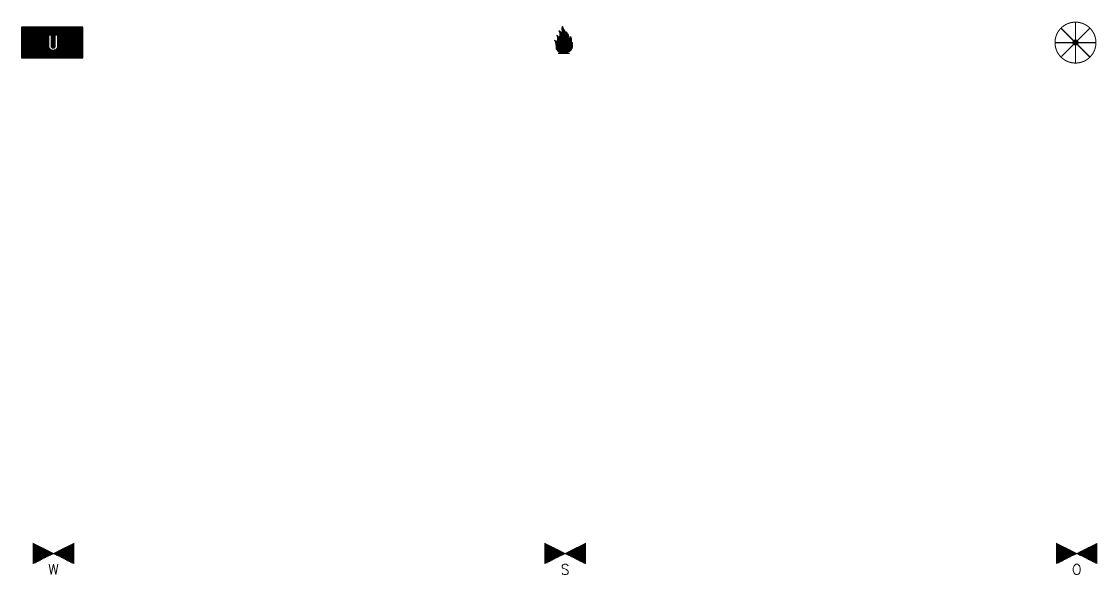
# Model space of a CAD drawing. Header units: millimetres. Extents: x -3 to 2253, y -3 to 1300.
# Drawn here: x 1199 to 1409.3, y 501 to 609.1 of the extents above; entities that cross this region are included whole.
import ezdxf
from ezdxf.enums import TextEntityAlignment as Align

# ---------------------------------------------------------------- set-up
doc = ezdxf.new("R2010")
doc.units = ezdxf.units.MM
for name, color, linetype in [('GEEL', 2, 'Continuous'), ('GROEN', 3, 'Continuous'), ('ROOD', 1, 'Continuous'), ('TXT', 7, 'Continuous'), ('VEILIG', 7, 'Continuous')]:
    doc.layers.add(name, color=color, linetype=linetype)
doc.styles.add('ROMAND', font='romand')

# ---------------------------------------------------------------- blocks, each defined once
blk = doc.blocks.new('*X411')
at = {"color": 0}
for p, q in [((48, 269.875), (48.25, 269.875)), ((48, 269.75), (48.5, 269.75)), ((48, 269.625), (48.75, 269.625)), ((48, 269.5), (49, 269.5)), ((48, 269.375), (49.25, 269.375)), ((48, 269.25), (49.5, 269.25)), ((54.5, 269.25), (56, 269.25)), ((54.75, 269.375), (56, 269.375)), ((55, 269.5), (56, 269.5)), ((55.25, 269.625), (56, 269.625)), ((55.5, 269.75), (56, 269.75)), ((55.75, 269.875), (56, 269.875)), ((48, 269.125), (49.75, 269.125)), ((48, 269), (50, 269)), ((48, 268.875), (50.25, 268.875)), ((48, 268.75), (50.5, 268.75)), ((48, 268.625), (50.75, 268.625)), ((48, 268.5), (51, 268.5)), ((48, 268.375), (51.25, 268.375)), ((48, 268.25), (51.5, 268.25)), ((48, 268.125), (51.75, 268.125)), ((48, 268), (52, 268)), ((48, 267.875), (51.75, 267.875)), ((48, 267.75), (51.5, 267.75)), ((48, 267.625), (51.25, 267.625)), ((48, 267.5), (51, 267.5)), ((48, 267.375), (50.75, 267.375)), ((48, 267.25), (50.5, 267.25)), ((48, 267.125), (50.25, 267.125)), ((52, 268), (56, 268)), ((52.25, 268.125), (56, 268.125)), ((52.25, 267.875), (56, 267.875)), ((52.5, 268.25), (56, 268.25)), ((52.5, 267.75), (56, 267.75)), ((52.75, 268.375), (56, 268.375)), ((52.75, 267.625), (56, 267.625)), ((53, 268.5), (56, 268.5)), ((53, 267.5), (56, 267.5)), ((53.25, 268.625), (56, 268.625)), ((53.25, 267.375), (56, 267.375)), ((53.5, 268.75), (56, 268.75)), ((53.5, 267.25), (56, 267.25)), ((53.75, 268.875), (56, 268.875)), ((53.75, 267.125), (56, 267.125)), ((54, 269), (56, 269)), ((54.25, 269.125), (56, 269.125)), ((48, 267), (50, 267)), ((48, 266.875), (49.75, 266.875)), ((48, 266.75), (49.5, 266.75)), ((48, 266.625), (49.25, 266.625)), ((48, 266.5), (49, 266.5)), ((48, 266.375), (48.75, 266.375)), ((48, 266.25), (48.5, 266.25)), ((48, 266.125), (48.25, 266.125)), ((54, 267), (56, 267)), ((54.25, 266.875), (56, 266.875)), ((54.5, 266.75), (56, 266.75)), ((54.75, 266.625), (56, 266.625)), ((55, 266.5), (56, 266.5)), ((55.25, 266.375), (56, 266.375)), ((55.5, 266.25), (56, 266.25)), ((55.75, 266.125), (56, 266.125))]:
    blk.add_line(p, q, dxfattribs=at)
blk = doc.blocks.new('1013')
at = {"layer": 'VEILIG', "const_width": 0.1}
blk.add_lwpolyline([(4.25, -1.875), (-3.75, 2.125), (-3.75, -1.875), (4.25, 2.125)], close=True, dxfattribs=at)
at = {"layer": 'ROOD'}
blk.add_blockref('*X411', (-51.75, -267.875), dxfattribs=at)
at = {"layer": 'TXT', "style": 'ROMAND'}
blk.add_text('W', height=2, dxfattribs=at).set_placement((0.25, -4), align=Align.CENTER)
blk = doc.blocks.new('*X413')
at = {"color": 0}
for p, q in [((48, 269.875), (48.25, 269.875)), ((48, 269.75), (48.5, 269.75)), ((48, 269.625), (48.75, 269.625)), ((48, 269.5), (49, 269.5)), ((48, 269.375), (49.25, 269.375)), ((48, 269.25), (49.5, 269.25)), ((54.5, 269.25), (56, 269.25)), ((54.75, 269.375), (56, 269.375)), ((55, 269.5), (56, 269.5)), ((55.25, 269.625), (56, 269.625)), ((55.5, 269.75), (56, 269.75)), ((55.75, 269.875), (56, 269.875)), ((48, 269.125), (49.75, 269.125)), ((48, 269), (50, 269)), ((48, 268.875), (50.25, 268.875)), ((48, 268.75), (50.5, 268.75)), ((48, 268.625), (50.75, 268.625)), ((48, 268.5), (51, 268.5)), ((48, 268.375), (51.25, 268.375)), ((48, 268.25), (51.5, 268.25)), ((48, 268.125), (51.75, 268.125)), ((48, 268), (52, 268)), ((48, 267.875), (51.75, 267.875)), ((48, 267.75), (51.5, 267.75)), ((48, 267.625), (51.25, 267.625)), ((48, 267.5), (51, 267.5)), ((48, 267.375), (50.75, 267.375)), ((48, 267.25), (50.5, 267.25)), ((48, 267.125), (50.25, 267.125)), ((52, 268), (56, 268)), ((52.25, 268.125), (56, 268.125)), ((52.25, 267.875), (56, 267.875)), ((52.5, 268.25), (56, 268.25)), ((52.5, 267.75), (56, 267.75)), ((52.75, 268.375), (56, 268.375)), ((52.75, 267.625), (56, 267.625)), ((53, 268.5), (56, 268.5)), ((53, 267.5), (56, 267.5)), ((53.25, 268.625), (56, 268.625)), ((53.25, 267.375), (56, 267.375)), ((53.5, 268.75), (56, 268.75)), ((53.5, 267.25), (56, 267.25)), ((53.75, 268.875), (56, 268.875)), ((53.75, 267.125), (56, 267.125)), ((54, 269), (56, 269)), ((54.25, 269.125), (56, 269.125)), ((48, 267), (50, 267)), ((48, 266.875), (49.75, 266.875)), ((48, 266.75), (49.5, 266.75)), ((48, 266.625), (49.25, 266.625)), ((48, 266.5), (49, 266.5)), ((48, 266.375), (48.75, 266.375)), ((48, 266.25), (48.5, 266.25)), ((48, 266.125), (48.25, 266.125)), ((54, 267), (56, 267)), ((54.25, 266.875), (56, 266.875)), ((54.5, 266.75), (56, 266.75)), ((54.75, 266.625), (56, 266.625)), ((55, 266.5), (56, 266.5)), ((55.25, 266.375), (56, 266.375)), ((55.5, 266.25), (56, 266.25)), ((55.75, 266.125), (56, 266.125))]:
    blk.add_line(p, q, dxfattribs=at)
blk = doc.blocks.new('1014')
at = {"layer": 'VEILIG', "const_width": 0.1}
blk.add_lwpolyline([(4.25, -1.875), (-3.75, 2.125), (-3.75, -1.875), (4.25, 2.125)], close=True, dxfattribs=at)
at = {"layer": 'ROOD'}
blk.add_blockref('*X413', (-51.75, -267.875), dxfattribs=at)
at = {"layer": 'TXT', "style": 'ROMAND'}
blk.add_text('S', height=2, dxfattribs=at).set_placement((0.25, -4), align=Align.CENTER)
blk = doc.blocks.new('*X415')
at = {"color": 0}
for p, q in [((48, 269.875), (48.25, 269.875)), ((48, 269.75), (48.5, 269.75)), ((48, 269.625), (48.75, 269.625)), ((48, 269.5), (49, 269.5)), ((48, 269.375), (49.25, 269.375)), ((48, 269.25), (49.5, 269.25)), ((54.5, 269.25), (56, 269.25)), ((54.75, 269.375), (56, 269.375)), ((55, 269.5), (56, 269.5)), ((55.25, 269.625), (56, 269.625)), ((55.5, 269.75), (56, 269.75)), ((55.75, 269.875), (56, 269.875)), ((48, 269.125), (49.75, 269.125)), ((48, 269), (50, 269)), ((48, 268.875), (50.25, 268.875)), ((48, 268.75), (50.5, 268.75)), ((48, 268.625), (50.75, 268.625)), ((48, 268.5), (51, 268.5)), ((48, 268.375), (51.25, 268.375)), ((48, 268.25), (51.5, 268.25)), ((48, 268.125), (51.75, 268.125)), ((48, 268), (52, 268)), ((48, 267.875), (51.75, 267.875)), ((48, 267.75), (51.5, 267.75)), ((48, 267.625), (51.25, 267.625)), ((48, 267.5), (51, 267.5)), ((48, 267.375), (50.75, 267.375)), ((48, 267.25), (50.5, 267.25)), ((48, 267.125), (50.25, 267.125)), ((52, 268), (56, 268)), ((52.25, 268.125), (56, 268.125)), ((52.25, 267.875), (56, 267.875)), ((52.5, 268.25), (56, 268.25)), ((52.5, 267.75), (56, 267.75)), ((52.75, 268.375), (56, 268.375)), ((52.75, 267.625), (56, 267.625)), ((53, 268.5), (56, 268.5)), ((53, 267.5), (56, 267.5)), ((53.25, 268.625), (56, 268.625)), ((53.25, 267.375), (56, 267.375)), ((53.5, 268.75), (56, 268.75)), ((53.5, 267.25), (56, 267.25)), ((53.75, 268.875), (56, 268.875)), ((53.75, 267.125), (56, 267.125)), ((54, 269), (56, 269)), ((54.25, 269.125), (56, 269.125)), ((48, 267), (50, 267)), ((48, 266.875), (49.75, 266.875)), ((48, 266.75), (49.5, 266.75)), ((48, 266.625), (49.25, 266.625)), ((48, 266.5), (49, 266.5)), ((48, 266.375), (48.75, 266.375)), ((48, 266.25), (48.5, 266.25)), ((48, 266.125), (48.25, 266.125)), ((54, 267), (56, 267)), ((54.25, 266.875), (56, 266.875)), ((54.5, 266.75), (56, 266.75)), ((54.75, 266.625), (56, 266.625)), ((55, 266.5), (56, 266.5)), ((55.25, 266.375), (56, 266.375)), ((55.5, 266.25), (56, 266.25)), ((55.75, 266.125), (56, 266.125))]:
    blk.add_line(p, q, dxfattribs=at)
blk = doc.blocks.new('1015')
at = {"layer": 'VEILIG', "const_width": 0.1}
blk.add_lwpolyline([(4.25, -1.875), (-3.75, 2.125), (-3.75, -1.875), (4.25, 2.125)], close=True, dxfattribs=at)
at = {"layer": 'ROOD'}
blk.add_blockref('*X415', (-51.75, -267.875), dxfattribs=at)
at = {"layer": 'TXT', "style": 'ROMAND'}
blk.add_text('O', height=2, dxfattribs=at).set_placement((0.25, -4), align=Align.CENTER)
blk = doc.blocks.new('*X454')
at = {"color": 0}
for p, q in [((38532.5, 18840.95), (38544.5, 18840.95)), ((38532.5, 18840.86), (38544.5, 18840.86)), ((38532.5, 18840.76), (38544.5, 18840.76)), ((38532.5, 18840.67), (38544.5, 18840.67)), ((38532.5, 18840.57), (38544.5, 18840.57)), ((38532.5, 18840.48), (38544.5, 18840.48)), ((38532.5, 18840.39), (38544.5, 18840.39)), ((38532.5, 18840.29), (38544.5, 18840.29)), ((38532.5, 18840.2), (38544.5, 18840.2)), ((38532.5, 18840.11), (38544.5, 18840.11)), ((38532.5, 18840.01), (38544.5, 18840.01)), ((38532.5, 18839.92), (38544.5, 18839.92)), ((38532.5, 18839.82), (38544.5, 18839.82)), ((38532.5, 18839.73), (38544.5, 18839.73)), ((38532.5, 18839.64), (38544.5, 18839.64)), ((38532.5, 18839.54), (38544.5, 18839.54)), ((38532.5, 18839.45), (38537.84, 18839.45)), ((38532.5, 18839.35), (38537.84, 18839.35)), ((38532.5, 18839.26), (38537.84, 18839.26)), ((38532.5, 18839.17), (38537.84, 18839.17)), ((38532.5, 18839.07), (38537.84, 18839.07)), ((38532.5, 18838.98), (38537.84, 18838.98)), ((38532.5, 18838.89), (38537.84, 18838.89)), ((38532.5, 18838.79), (38537.84, 18838.79)), ((38532.5, 18838.7), (38537.84, 18838.7)), ((38538.28, 18839.45), (38539.1, 18839.45)), ((38538.28, 18839.35), (38539.1, 18839.35)), ((38538.28, 18839.26), (38539.1, 18839.26)), ((38538.28, 18839.17), (38539.1, 18839.17)), ((38538.28, 18839.07), (38539.1, 18839.07)), ((38538.28, 18838.98), (38539.1, 18838.98)), ((38538.28, 18838.89), (38539.1, 18838.89)), ((38538.28, 18838.79), (38539.1, 18838.79)), ((38538.28, 18838.7), (38539.1, 18838.7)), ((38539.54, 18839.45), (38544.5, 18839.45)), ((38539.54, 18839.35), (38544.5, 18839.35)), ((38539.54, 18839.26), (38544.5, 18839.26)), ((38539.54, 18839.17), (38544.5, 18839.17)), ((38539.54, 18839.07), (38544.5, 18839.07)), ((38539.54, 18838.98), (38544.5, 18838.98)), ((38539.54, 18838.89), (38544.5, 18838.89)), ((38539.54, 18838.79), (38544.5, 18838.79)), ((38539.54, 18838.7), (38544.5, 18838.7)), ((38532.5, 18838.6), (38537.84, 18838.6)), ((38532.5, 18838.51), (38537.84, 18838.51)), ((38532.5, 18838.42), (38537.84, 18838.42)), ((38532.5, 18838.32), (38537.84, 18838.32)), ((38532.5, 18838.23), (38537.84, 18838.23)), ((38532.5, 18838.14), (38537.84, 18838.14)), ((38532.5, 18838.04), (38537.84, 18838.04)), ((38532.5, 18837.95), (38537.84, 18837.95)), ((38532.5, 18837.85), (38537.84, 18837.85)), ((38532.5, 18837.76), (38537.84, 18837.76)), ((38532.5, 18837.67), (38537.84, 18837.67)), ((38532.5, 18837.57), (38537.84, 18837.57)), ((38532.5, 18837.48), (38537.84, 18837.48)), ((38532.5, 18837.38), (38537.84, 18837.38)), ((38532.5, 18837.29), (38537.84, 18837.29)), ((38532.5, 18837.2), (38537.84, 18837.2)), ((38532.5, 18837.1), (38537.86, 18837.1)), ((38532.5, 18837.01), (38537.89, 18837.01)), ((38532.5, 18836.92), (38537.93, 18836.92)), ((38532.5, 18836.82), (38537.99, 18836.82)), ((38532.5, 18836.73), (38538.07, 18836.73)), ((38532.5, 18836.63), (38538.18, 18836.63)), ((38538.28, 18838.6), (38539.1, 18838.6)), ((38538.28, 18838.51), (38539.1, 18838.51)), ((38538.28, 18838.42), (38539.1, 18838.42)), ((38538.28, 18838.32), (38539.1, 18838.32)), ((38538.28, 18838.23), (38539.1, 18838.23)), ((38538.28, 18838.14), (38539.1, 18838.14)), ((38538.28, 18838.04), (38539.1, 18838.04)), ((38538.28, 18837.95), (38539.1, 18837.95)), ((38538.28, 18837.85), (38539.1, 18837.85)), ((38538.28, 18837.76), (38539.1, 18837.76)), ((38538.28, 18837.67), (38539.1, 18837.67)), ((38538.28, 18837.57), (38539.1, 18837.57)), ((38538.28, 18837.48), (38539.1, 18837.48)), ((38538.28, 18837.38), (38539.1, 18837.38)), ((38538.28, 18837.29), (38539.1, 18837.29)), ((38538.3, 18837.2), (38539.08, 18837.2)), ((38538.36, 18837.1), (38539.02, 18837.1)), ((38538.51, 18837.01), (38538.87, 18837.01)), ((38539.2, 18836.63), (38544.5, 18836.63)), ((38539.31, 18836.73), (38544.5, 18836.73)), ((38539.39, 18836.82), (38544.5, 18836.82)), ((38539.45, 18836.92), (38544.5, 18836.92)), ((38539.49, 18837.01), (38544.5, 18837.01)), ((38539.52, 18837.1), (38544.5, 18837.1)), ((38539.54, 18838.6), (38544.5, 18838.6)), ((38539.54, 18838.51), (38544.5, 18838.51)), ((38539.54, 18838.42), (38544.5, 18838.42)), ((38539.54, 18838.32), (38544.5, 18838.32)), ((38539.54, 18838.23), (38544.5, 18838.23)), ((38539.54, 18838.14), (38544.5, 18838.14)), ((38539.54, 18838.04), (38544.5, 18838.04)), ((38539.54, 18837.95), (38544.5, 18837.95)), ((38539.54, 18837.85), (38544.5, 18837.85)), ((38539.54, 18837.76), (38544.5, 18837.76)), ((38539.54, 18837.67), (38544.5, 18837.67)), ((38539.54, 18837.57), (38544.5, 18837.57)), ((38539.54, 18837.48), (38544.5, 18837.48)), ((38539.54, 18837.38), (38544.5, 18837.38)), ((38539.54, 18837.29), (38544.5, 18837.29)), ((38539.54, 18837.2), (38544.5, 18837.2)), ((38532.5, 18836.54), (38538.36, 18836.54)), ((38532.5, 18836.45), (38544.5, 18836.45)), ((38532.5, 18836.35), (38544.5, 18836.35)), ((38532.5, 18836.26), (38544.5, 18836.26)), ((38532.5, 18836.17), (38544.5, 18836.17)), ((38532.5, 18836.07), (38544.5, 18836.07)), ((38532.5, 18835.98), (38544.5, 18835.98)), ((38532.5, 18835.88), (38544.5, 18835.88)), ((38532.5, 18835.79), (38544.5, 18835.79)), ((38532.5, 18835.7), (38544.5, 18835.7)), ((38532.5, 18835.6), (38544.5, 18835.6)), ((38532.5, 18835.51), (38544.5, 18835.51)), ((38532.5, 18835.42), (38544.5, 18835.42)), ((38532.5, 18835.32), (38544.5, 18835.32)), ((38532.5, 18835.23), (38544.5, 18835.23)), ((38532.5, 18835.13), (38544.5, 18835.13)), ((38532.5, 18835.04), (38544.5, 18835.04)), ((38539.02, 18836.54), (38544.5, 18836.54))]:
    blk.add_line(p, q, dxfattribs=at)
blk = doc.blocks.new('1035')
at = {"layer": 'VEILIG'}
for p, q in [((6, 3), (-6, 3)), ((-6, 3), (-6, -3)), ((6, -3), (6, 3)), ((-6, -3), (6, -3))]:
    blk.add_line(p, q, dxfattribs=at)
blk.add_lwpolyline([(1.04, -0.74, -0.1064), (0.98, -1.04, -0.101423), (0.79, -1.29, -0.095096), (0.52, -1.46, -0.091059), (0.19, -1.52, -0.091059), (-0.14, -1.46, -0.095096), (-0.41, -1.29, -0.101423), (-0.6, -1.04, -0.1064), (-0.66, -0.74), (-0.66, 1.54), (-0.22, 1.54), (-0.22, -0.72, 0.129495), (-0.19, -0.83, 0.106397), (-0.1, -0.93, 0.084553), (0.03, -1, 0.073704), (0.19, -1.02, 0.073704), (0.35, -1, 0.084553), (0.48, -0.93, 0.106397), (0.57, -0.83, 0.129495), (0.6, -0.72), (0.6, 1.54), (1.04, 1.54), (1.04, -0.74)], format="xyb", close=True, dxfattribs=at)
at = {"layer": 'GROEN'}
blk.add_blockref('*X454', (-38538.5, -18838), dxfattribs=at)
blk = doc.blocks.new('*X457')
at = {"color": 0}
for p, q in [((29.61, 12.76), (29.88, 12.76)), ((29.61, 12.66), (29.93, 12.66)), ((29.62, 12.85), (29.84, 12.85)), ((29.64, 12.94), (29.81, 12.94)), ((29.68, 13.04), (29.79, 13.04)), ((29.74, 13.13), (29.78, 13.13)), ((28.66, 11.35), (28.71, 11.35)), ((28.7, 11.26), (28.83, 11.26)), ((28.73, 11.16), (28.91, 11.16)), ((28.75, 11.07), (28.97, 11.07)), ((28.77, 10.97), (31, 10.97)), ((28.78, 10.88), (31.01, 10.88)), ((28.78, 10.6), (31.05, 10.6)), ((28.79, 10.79), (31.03, 10.79)), ((28.79, 10.69), (31.04, 10.69)), ((29.09, 12.19), (29.21, 12.19)), ((29.1, 11.07), (30.98, 11.07)), ((29.12, 12.1), (29.34, 12.1)), ((29.16, 12.01), (29.43, 12.01)), ((29.16, 11.16), (30.96, 11.16)), ((29.18, 11.91), (29.5, 11.91)), ((29.2, 11.82), (29.54, 11.82)), ((29.21, 11.26), (30.94, 11.26)), ((29.22, 11.72), (30.4, 11.72)), ((29.23, 11.63), (30.42, 11.63)), ((29.23, 11.35), (30.91, 11.35)), ((29.24, 11.54), (30.44, 11.54)), ((29.24, 11.44), (30.45, 11.44)), ((29.55, 11.82), (30.38, 11.82)), ((29.6, 11.91), (30.35, 11.91)), ((29.62, 12.57), (30, 12.57)), ((29.63, 12.01), (30.31, 12.01)), ((29.64, 12.48), (30.07, 12.48)), ((29.65, 12.38), (30.13, 12.38)), ((29.65, 12.1), (30.28, 12.1)), ((29.66, 12.29), (30.18, 12.29)), ((29.66, 12.19), (30.23, 12.19)), ((30.46, 12.1), (30.47, 12.1)), ((30.49, 12.01), (30.54, 12.01)), ((30.49, 11.44), (30.88, 11.44)), ((30.51, 11.54), (30.84, 11.54)), ((30.52, 11.91), (30.61, 11.91)), ((30.53, 11.82), (30.68, 11.82)), ((30.53, 11.72), (30.74, 11.72)), ((30.53, 11.63), (30.8, 11.63)), ((31.13, 10.6), (31.49, 10.6)), ((31.18, 10.69), (31.47, 10.69)), ((31.22, 10.79), (31.45, 10.79)), ((31.25, 10.88), (31.43, 10.88)), ((31.27, 10.97), (31.39, 10.97)), ((31.28, 11.07), (31.36, 11.07)), ((31.29, 11.16), (31.31, 11.16)), ((28.19, 10.41), (28.19, 10.41)), ((28.25, 10.32), (28.45, 10.32)), ((28.3, 10.22), (28.62, 10.22)), ((28.34, 10.13), (30.15, 10.13)), ((28.38, 10.04), (30.15, 10.04)), ((28.4, 9.94), (29.64, 9.94)), ((28.41, 9.85), (29.61, 9.85)), ((28.42, 9.76), (29.59, 9.76)), ((28.43, 9.66), (29.57, 9.66)), ((28.45, 9.57), (29.15, 9.57)), ((28.46, 9.47), (29.12, 9.47)), ((28.47, 9.38), (29.1, 9.38)), ((28.48, 9.29), (29.08, 9.29)), ((28.49, 9.19), (29.07, 9.19)), ((28.49, 9.1), (29.06, 9.1)), ((28.49, 9), (29.07, 9)), ((28.51, 8.91), (29.07, 8.91)), ((28.52, 8.82), (29.09, 8.82)), ((28.55, 8.72), (29.11, 8.72)), ((28.61, 8.63), (29.15, 8.63)), ((28.7, 8.54), (29.2, 8.54)), ((28.71, 10.22), (30.14, 10.22)), ((28.72, 10.32), (30.11, 10.32)), ((28.74, 10.41), (30.08, 10.41)), ((28.77, 10.51), (31.05, 10.51)), ((28.79, 8.44), (29.28, 8.44)), ((29.18, 9.57), (29.55, 9.57)), ((29.21, 9.47), (29.54, 9.47)), ((29.25, 9.38), (29.53, 9.38)), ((29.3, 9.29), (29.53, 9.29)), ((29.36, 9.19), (29.54, 9.19)), ((29.43, 9.1), (29.55, 9.1)), ((29.51, 9), (29.57, 9)), ((29.67, 9.94), (30.14, 9.94)), ((29.7, 9.85), (30.13, 9.85)), ((29.74, 9.76), (30.1, 9.76)), ((29.81, 9.66), (30.07, 9.66)), ((29.91, 9.57), (30.03, 9.57)), ((30.13, 10.41), (31.06, 10.41)), ((30.21, 10.32), (31.06, 10.32)), ((30.27, 10.22), (31.51, 10.22)), ((30.28, 9.38), (30.35, 9.38)), ((30.29, 9.47), (30.4, 9.47)), ((30.29, 9.29), (30.31, 9.29)), ((30.31, 10.13), (31.5, 10.13)), ((30.31, 9.57), (30.47, 9.57)), ((30.33, 10.04), (31.49, 10.04)), ((30.33, 9.66), (30.57, 9.66)), ((30.34, 9.94), (31.48, 9.94)), ((30.34, 9.85), (31.46, 9.85)), ((30.34, 9.76), (30.63, 9.76)), ((30.36, 8.44), (31.28, 8.44)), ((30.46, 9.1), (30.5, 9.1)), ((30.46, 8.54), (31.37, 8.54)), ((30.49, 9.19), (30.64, 9.19)), ((30.53, 9.29), (31.7, 9.29)), ((30.54, 8.63), (31.45, 8.63)), ((30.59, 9.38), (31.71, 9.38)), ((30.62, 8.72), (31.51, 8.72)), ((30.65, 9.47), (31.71, 9.47)), ((30.68, 9.76), (31.43, 9.76)), ((30.68, 8.82), (31.56, 8.82)), ((30.69, 9.66), (31.4, 9.66)), ((30.69, 9.57), (31.7, 9.57)), ((30.74, 8.91), (31.61, 8.91)), ((30.79, 9), (31.64, 9)), ((30.84, 9.1), (31.67, 9.1)), ((30.88, 9.19), (31.69, 9.19)), ((31.06, 10.41), (31.51, 10.41)), ((31.06, 10.32), (31.51, 10.32)), ((31.09, 10.51), (31.5, 10.51)), ((31.4, 9.66), (31.68, 9.66)), ((31.48, 9.76), (31.67, 9.76)), ((31.53, 9.85), (31.66, 9.85)), ((31.58, 9.94), (31.64, 9.94)), ((31.61, 10.04), (31.63, 10.04)), ((28.9, 8.35), (29.38, 8.35)), ((29.07, 8.25), (29.49, 8.25)), ((29.62, 8.16), (29.96, 8.16)), ((30.12, 8.25), (30.98, 8.25)), ((30.13, 8.16), (30.62, 8.16)), ((30.25, 8.35), (31.15, 8.35))]:
    blk.add_line(p, q, dxfattribs=at)
blk = doc.blocks.new('*X456')
at = {"color": 0}
for p, q in [((29.07, 9.19), (29.36, 9.19)), ((29.07, 9), (29.52, 9)), ((29.09, 8.81), (30.68, 8.81)), ((29.1, 9.38), (29.25, 9.38)), ((29.15, 9.56), (29.18, 9.56)), ((29.15, 8.62), (30.54, 8.62)), ((29.29, 8.44), (30.35, 8.44)), ((29.53, 9.38), (30.28, 9.38)), ((29.54, 9.19), (30.49, 9.19)), ((29.55, 9.56), (29.91, 9.56)), ((29.57, 9), (30.79, 9)), ((29.58, 9.75), (29.74, 9.75)), ((29.64, 9.94), (29.67, 9.94)), ((30.03, 9.56), (30.31, 9.56)), ((30.1, 9.75), (30.34, 9.75)), ((30.11, 10.31), (30.22, 10.31)), ((30.14, 9.94), (30.34, 9.94)), ((30.15, 10.12), (30.31, 10.12)), ((30.35, 9.38), (30.59, 9.38)), ((30.47, 9.56), (30.68, 9.56)), ((30.63, 9.75), (30.68, 9.75)), ((30.63, 9.19), (30.87, 9.19)), ((29.5, 8.25), (30.11, 8.25))]:
    blk.add_line(p, q, dxfattribs=at)
blk = doc.blocks.new('1036')
at = {"layer": 'VEILIG'}
blk.add_line((-1.13, -2.04), (1.13, -2.04), dxfattribs=at)
blk.add_lwpolyline([(0, -1.82, 0.104122), (0.76, -1.82, 0.2255), (1.55, -1.21, 0.140281), (1.7, -0.46, 0.000763), (1.63, 0.07, -0.112021), (1.4, -0.34, 0.18821), (1.36, 1.06, 0.032291), (1.29, 1.21, -0.150368), (1.13, 0.6, 0.150368), (1.06, 0.3, 0.072783), (0.91, 1.36, 0.08845), (0.68, 1.81, 0.001706), (0.45, 2.12, -0.207987), (0.45, 1.36, 0.150368), (0, 2.57, -0.150368), (-0.23, 3.17, 0.236068), (-0.38, 2.57, -0.047192), (-0.34, 2.27, -0.138383), (-0.45, 1.81, 0.21296), (-0.95, 2.27, -0.09902), (-0.76, 1.51, -0.186795), (-0.91, 1.06, -0.047192), (-0.98, 0.98, 0.062258), (-1.1, 1.17, 0.09902), (-1.36, 1.4, -0.09902), (-1.21, 0.75, -0.07919), (-1.25, 0.45, 0.07919), (-1.29, 0.15, 0.115121), (-1.81, 0.41, -0.062258), (-1.66, 0.15, -0.075047), (-1.59, -0.15, 0.014595), (-1.55, -0.46, -0.031452), (-1.51, -0.87, 0.041464), (-1.47, -1.21, 0.135882), (-1.4, -1.36, 0.025826), (-1.17, -1.59, 0.224827), (-0.42, -1.82)], format="xyb", dxfattribs=at)
blk.add_lwpolyline([(0, -1.82, 0.185678), (0.91, -0.72, 0.158108), (0.45, -0.95, -0.127138), (0.6, -0.61, 0.302776), (0.64, -0.15, -0.232708), (0.53, -0.38, 0.162278), (0.3, -0.76, -0.12787), (0.3, -0.46, 0.082034), (0.34, -0.04, 0.062258), (0.3, 0.15, 0.162278), (0.08, 0.45, 0.052465), (0.11, 0.3, -0.113209), (0.15, 0, -0.09902), (0, -0.49, -0.091449), (-0.19, -0.34, -0.148804), (-0.34, 0, 0.055056), (-0.45, -0.46, 0.09902), (-0.42, -1.06, -0.162278), (-0.83, -0.38, 0.143196), (-0.91, -1.21, 0.135749), (-0.76, -1.51, 0.055385), (-0.42, -1.82, 0.318116)], format="xyb", close=True, dxfattribs=at)
at = {"layer": 'GEEL'}
blk.add_blockref('*X456', (-30, -10), dxfattribs=at)
at = {"layer": 'VEILIG'}
blk.add_blockref('*X457', (-30, -10), dxfattribs=at)
blk = doc.blocks.new('*X459')
at = {"color": 0}
for p, q in [((112.62, 268), (113.38, 268)), ((112.63, 268.06), (113.37, 268.06)), ((112.63, 267.94), (113.37, 267.94)), ((112.65, 268.12), (113.35, 268.12)), ((112.65, 267.88), (113.35, 267.88)), ((112.68, 268.19), (113.32, 268.19)), ((112.68, 267.81), (113.32, 267.81)), ((112.72, 268.25), (113.28, 268.25)), ((112.72, 267.75), (113.28, 267.75)), ((112.79, 268.31), (113.21, 268.31)), ((112.79, 267.69), (113.21, 267.69))]:
    blk.add_line(p, q, dxfattribs=at)
blk = doc.blocks.new('1037')
at = {"layer": 'ROOD', "const_width": 0.25}
for points in [[(-0.35, 0.35), (-2.75, 2.75)], [(0, 4), (0, 0.5)], [(0.35, 0.35), (2.75, 2.75)], [(-4, 0), (-0.5, 0)], [(0.5, 0), (4, 0)], [(-0.35, -0.35), (-2.75, -2.75)], [(0, -0.5), (0, -4)], [(0.35, -0.35), (2.75, -2.75)]]:
    blk.add_lwpolyline(points, dxfattribs=at)
blk.add_lwpolyline([(-0.38, 0, 1), (0.38, 0, 1)], format="xyb", close=True, dxfattribs=at)
at = {"layer": 'ROOD'}
blk.add_circle((0, 0), 0.5, dxfattribs=at)
at = {"layer": 'VEILIG', "const_width": 0.2}
blk.add_lwpolyline([(-4, 0, 0.098491), (-3.7, -1.53, 0.098491), (-2.83, -2.83, 0.098491), (-1.53, -3.7, 0.098491), (0, -4, 0.098491), (1.53, -3.7, 0.098491), (2.83, -2.83, 0.098491), (3.7, -1.53, 0.098491), (4, 0, 0.098491), (3.7, 1.53, 0.098491), (2.83, 2.83, 0.098491), (1.53, 3.7, 0.098491), (0, 4, 0.098491), (-1.53, 3.7, 0.098491), (-2.83, 2.83, 0.098491), (-3.7, 1.53, 0.098491)], format="xyb", close=True, dxfattribs=at)
at = {"layer": 'ROOD'}
blk.add_blockref('*X459', (-113, -268), dxfattribs=at)

msp = doc.modelspace()

# ---------------------------------------------------------------- block references
for name, p in [('1035', (1205, 605)), ('1036', (1305, 605)), ('1037', (1405, 605)), ('1013', (1205, 505)), ('1014', (1305, 505)), ('1015', (1405, 505))]:
    msp.add_blockref(name, p)

doc.saveas('drawing.dxf')
